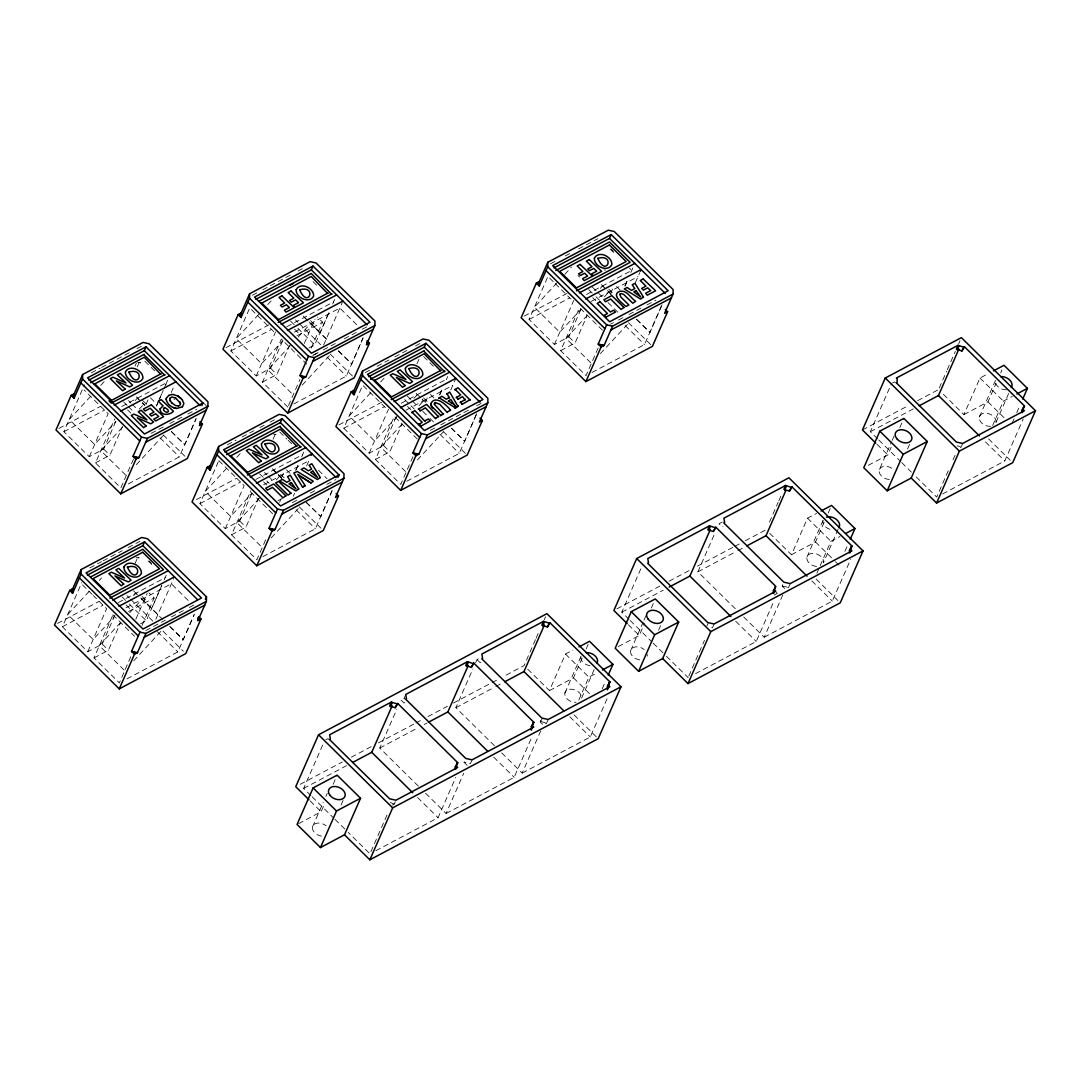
<?xml version="1.0" encoding="UTF-8"?>
<svg xmlns="http://www.w3.org/2000/svg" width="1090" height="1090" viewBox="0 0 1090 1090"><rect width="100%" height="100%" fill="white"/><g stroke="black" fill="none" stroke-linecap="round" stroke-linejoin="round"><path stroke-width="0.75" stroke-dasharray="5 3.75" d="M156.551 405.821L157.887 402.728M158.554 401.188L163.268 390.383M163.936 388.844L166.62 382.672L119.832 407.496M171.416 431.708L184.782 444.693L196.214 418.465M161.783 585.425L151.701 608.561L140.76 597.933M169.849 626.668L183.229 639.653L193.979 614.964M328.894 312.707L320.16 332.763L309.26 322.013M295.935 470.035L298.619 463.863M338.391 350.939L351.77 363.924L363.188 337.696M306.222 502.463L320.814 516.633L332.246 490.405M439.829 394.621L442.513 388.449M451.328 428.234L464.708 441.218L476.807 413.451M625.074 285.853L627.758 279.68M636.574 319.465L649.953 332.45L662.052 304.682M115.704 421.653L103.673 449.066L89.244 456.71L63.888 431.708L84.475 384.811M89.244 456.71L108.128 413.696L83.984 389.879M135.037 366.104L136.359 363.093M137.204 366.894L139.234 362.289M133.498 459.067L120.854 487.87L95.498 462.869L114.75 418.982M95.498 462.869L109.913 455.225L122.611 426.285M146.019 404.404L148.022 399.839M156.374 406.025L159.031 399.976M159.685 398.463L163.01 390.901M165.666 384.852L168.391 378.639M114.886 615.155L102.188 644.095L87.772 651.738L62.402 626.736L81.709 582.782M171.239 392.523L174.564 384.947M87.772 651.738L106.643 608.724L93.372 595.631M128.347 483.906L179.346 456.86L195.941 419.037M135.051 563.476L137.749 557.317M130.745 656.752L119.369 682.912L94.013 657.897L113.265 614.038M282.678 340.884L270.647 368.297L256.232 375.941L230.862 350.939L249.746 307.925L275.116 332.927M94.013 657.897L108.428 650.253L120.459 622.84M135.841 619.229L147.205 593.341M142.082 625.388L154.126 597.974L148.921 592.851M140.487 623.78L146.251 620.728L161.552 585.861M164.222 579.798L166.906 573.667M251.736 493.579L239.705 520.993L225.276 528.65L199.92 503.635L219.213 459.68M256.232 375.941L275.525 331.987M155.816 619.311L173.746 578.477M287.828 407.115L262.472 382.1L281.356 339.085L306.712 364.101M262.472 382.1L276.887 374.456L289.599 345.516M304.301 343.432L314.996 319.07M225.276 528.65L244.16 485.636L236.925 478.483M126.862 678.934L177.861 651.888L194.456 614.079M311.209 348.064L322.586 322.177L317.381 317.054M273.045 439.27L275.947 432.675M308.947 347.983L314.71 344.93L329.357 311.577M332.682 304.001L335.366 297.87M265.633 539.877L256.886 559.81L231.53 534.808L250.823 490.841M288.496 405.603L299.954 379.483M323.607 345.026L342.206 302.679M231.53 534.808L245.945 527.151L258.643 498.212M281.384 477.856L284.054 471.766M279.599 502.286L280.934 499.247M295.744 470.335L299.069 462.76M301.739 456.696L304.423 450.565M293.333 496.195L294.668 493.171M306.644 465.893L310.078 458.072M293.823 403.927L346.32 376.091L362.916 338.268M396.297 416.653L383.598 445.578L369.169 453.236L343.813 428.22L362.697 385.206L388.054 410.221M262.881 556.636L315.378 528.786L332 490.895M369.169 453.236L388.476 409.281M416.939 363.856L418.942 359.305M412.906 456.778L400.779 484.396L375.423 459.394L394.294 416.38L419.664 441.382M375.423 459.394L389.839 451.737L401.869 424.323M425.277 402.442L427.948 396.351M439.638 394.934L442.295 388.871M446.287 379.77L447.731 376.5M450.756 389.975L455.865 378.353M310.882 795.564L303.647 788.424L323.389 743.434M406.774 481.221L459.258 453.372L476.562 413.968M580.875 309.41L568.844 336.824L554.415 344.467L529.059 319.452L547.943 276.438L553.979 282.392M312.503 826.86L323.212 802.485M325.856 796.463L327.218 793.343M298.565 823.672L321.1 811.723L324.439 804.107M333.131 784.309L337.137 775.167M341.088 804.992L343.786 798.834M554.415 344.467L573.708 300.513M418.342 786.108L379.756 748.053L396.787 709.277M404.785 702.614L403.995 703.036L400.875 699.971L404.077 698.268L405.766 694.412M598.151 348.01L586.011 375.628L560.655 350.626L579.539 307.612L602.484 330.229M560.655 350.626L575.084 342.969L587.115 315.555M610.523 293.673L613.193 287.583M386.991 815.048L369.96 853.838L348.255 832.433M392.141 805.183L394.28 804.038L395.97 800.196M624.883 286.166L628.208 278.577M630.865 272.514L633.562 266.382M635.334 282.746L639.803 272.541M494.465 745.737L455.879 707.683L472.897 668.906M475.621 662.693L476.984 659.586L480.186 657.897M592.02 372.453L644.503 344.603L661.807 305.2M375.887 850.691L438.071 817.718L455.77 777.374M467.188 765.371L464.068 762.292L465.757 758.449M425.577 793.248L446.082 813.467L463.781 773.123M472.093 759.825L470.403 763.668L464.068 762.292M535.476 639.626L524.086 665.595L504.547 675.95M536.157 638.1L538.16 633.508M544.196 619.76L545.545 616.708M527.696 669.165L549.442 690.597L565.478 654.055L572.999 650.062M446.082 813.467L514.18 777.347L531.893 737.003M548.202 719.454L546.512 723.297L543.311 725L540.19 721.921L541.88 718.078M540.19 721.921L542.111 718.937M501.7 752.877L522.192 773.096L541.948 728.106M564.893 692.995L581.583 654.981M549.442 690.597L573.476 677.857L582.169 658.047M586.175 648.918L588.178 644.34M578.858 699.984L588.886 677.135L596.407 673.157M594.159 669.546L581.433 698.554A8.761 6.09 23.7 0 0 573.108 689.398A8.761 6.09 23.7 0 0 564.906 695.202A8.761 6.09 23.7 0 0 576.092 702.341M629.025 619.338L621.791 612.198L641.533 567.209M602.225 688.757L605.577 681.141M522.192 773.096L590.303 736.976L607.321 698.186M630.66 650.621L643.359 621.682M644.027 620.156L646.029 615.591M618.207 646.643L639.244 635.484L644.585 623.303M651.275 608.07L654.613 600.454M658.592 630.224L661.93 622.608M735.287 608.697L697.9 571.828L714.931 533.037M706.906 626.014L708.023 623.439M688.798 676.059L704.453 640.375M714.114 623.957L712.424 627.813L708.486 626.355M769.458 522.096L778.178 502.231M778.846 500.705L782.198 493.062M769.731 533.31L791.463 554.742L807.513 518.186L816.533 513.404M695.515 673.674L756.215 641.479L773.246 602.702M790.236 583.586L788.547 587.442L785.331 589.145L782.211 586.066L783.901 582.21M743.721 617.022L764.226 637.228L783.969 592.238M806.927 557.126L823.604 519.126M791.463 554.742L815.511 541.989L824.19 522.192M828.209 513.049L830.212 508.485M877.6 438.807L870.365 431.681L891.484 383.585M816.887 573.258L819.557 567.168M820.225 565.642L830.921 541.267L839.94 536.498M838.196 529.113L823.468 562.685A8.761 6.09 23.7 0 0 815.129 553.543A8.761 6.09 23.7 0 0 806.941 559.347A8.761 6.09 23.7 0 0 818.113 566.473M889.358 479.464A8.761 6.09 23.7 0 1 879.494 469.327L891.525 441.913M892.192 440.387L894.195 435.823M844.927 551.363L847.598 545.273M868.28 465.321L887.819 454.966L891.157 447.35M899.85 427.553L903.855 418.41M764.226 637.228L832.324 601.108L850.718 559.225M907.548 449.012L910.886 441.395M939.239 388.054L946.624 371.24M947.292 369.714L955.344 351.389M958.696 343.745L960.031 340.693M943.409 394.348L963.928 414.595L979.978 378.039L987.486 374.047M948.273 470.703L936.692 497.081L916.186 476.861M953.028 459.844L955.072 455.198M962.688 443.439L961.012 447.281L958.873 448.426M979.379 416.98L996.069 378.979M963.928 414.595L987.962 401.842L995.988 383.557M1000.675 372.903L1002.01 369.851M992.69 425.495L1003.386 401.12L1012.392 396.338M1008.645 393.531L995.279 423.983A8.761 6.09 23.7 0 0 989.052 413.778A8.761 6.09 23.7 0 0 979.297 418.615A8.761 6.09 23.7 0 0 990.578 426.326M1012.051 423.397L1014.054 418.832M1016.725 412.742L1020.063 405.126M942.605 493.947L1004.789 460.961L1023.183 419.064M90.633 396.324L69.256 419.473L94.626 444.475L116.003 421.326M100.77 385.356L104.136 381.704M135.133 400.616L137.381 398.191L141.019 401.719M122.243 427.484L100.866 450.633L126.222 475.635M139.125 409.213L143.621 404.336M258.739 314.342L236.244 338.704L261.6 363.706L282.978 340.571M267.745 304.587L272.241 299.723M136.345 464.681L164.481 434.229M290.349 345.503L267.84 369.864L293.196 394.88M298.224 336.974L310.596 323.58L328.703 341.442M89.162 591.352L67.784 614.501L93.141 639.503L114.518 616.368M99.285 580.398L101.534 577.959M302.203 385.124L330.325 354.672M226.666 468.25L205.288 491.399L230.658 516.415L252.035 493.266M236.803 457.296L240.168 453.644M133.648 595.658L135.896 593.219L139.547 596.761M120.677 622.444L99.299 645.593L124.655 670.595M129.683 612.703L142.054 599.296L157.791 614.569M259.393 498.198L236.898 522.573L262.254 547.575M276.274 479.927L279.653 476.276L282.065 478.66L278.277 474.845M370.559 392.85L349.181 415.985L374.551 441L397.046 416.639M380.696 381.881L386.31 375.791M133.661 660.853L161.797 630.402M271.26 537.833L298.265 508.594M413.928 398.368L417.306 394.703M402.169 424.01L380.792 447.159L406.148 472.161M419.037 405.739L423.547 400.861M556.936 282.855L534.427 307.216L559.783 332.232L581.161 309.083M564.811 274.326L571.555 267.023M417.402 459.98L443.276 431.967M600.29 288.373L602.538 285.934L606.19 289.477M587.401 315.242L566.023 338.391L591.393 363.392M604.282 296.971L608.792 292.093L611.204 294.477L607.403 290.662M600.386 353.651L627.39 324.411M91.274 372.889L100.13 368.188M101.602 367.412L131.113 351.757M137.013 348.637L141.441 346.279M252.349 295.254L256.777 292.91M262.676 289.776L292.188 274.121M298.088 271.001L302.516 268.644M58.942 428.411L100.321 406.461M63.888 431.708L104.381 410.221M225.916 347.642L268.767 324.915M230.862 350.939L271.356 329.466M286.806 326.728L333.595 301.903M294.518 332.109L339.835 308.061L357.956 325.924M297.025 335.734L322.586 322.177M151.101 433.37L163.8 426.721M169.808 423.547L181.798 417.17M187.793 413.996L196.799 409.227M313.743 354.904L318.076 352.615M312.789 355.504L317.285 353.119M323.28 349.931L335.284 343.568M344.276 338.799L356.28 332.436M362.275 329.248L366.771 326.864M550.532 263.78L556.445 260.646M565.288 255.946L572.672 252.035M578.572 248.902L597.756 238.737M227.306 444.829L236.162 440.128M242.062 436.995L253.861 430.741M259.761 427.607L264.189 425.264M270.088 422.13L274.517 419.786M365.3 372.548L371.2 369.415M377.099 366.281L388.898 360.027M394.798 356.893L409.554 349.059M415.467 345.939L419.882 343.582M524.099 316.168L566.964 293.442M529.059 319.452L569.552 297.979M196.445 499.561L236.353 478.401M338.867 424.937L381.718 402.21M586.461 294.477L631.791 270.429L629.366 268.045M199.92 503.635L240.413 482.161M343.813 428.22L384.307 406.747M255.864 479.423L302.652 454.612M591.243 301.399L638.031 276.588M89.789 567.917L101.588 561.663M103.073 560.873L122.243 550.709M128.157 547.575L139.956 541.321M401.215 403.232L446.546 379.197M263.562 484.805L308.892 460.77M405.998 410.167L452.786 385.356M610.495 324.193L613.384 322.654M278.005 500.678L282.324 498.389M618.466 320.051L622.976 317.653M628.971 314.479L640.975 308.116M646.97 304.928L655.962 300.159M57.457 623.439L98.836 601.503M292.338 502.64L296.834 500.242M310.337 493.089L317.83 489.11M326.837 484.342L335.829 479.559M430.237 430.4L434.733 428.016M440.728 424.841L470.717 408.927M476.725 405.739L481.221 403.355M62.402 626.736L102.896 605.263M118.347 602.525L165.135 577.7M125.977 607.825L171.307 583.79L189.415 601.653M128.566 611.531L154.126 597.974M145.828 630.51L165.326 620.169M171.321 616.981L183.311 610.618M189.319 607.443L196.813 603.465M892.547 383.012L894.686 381.881L895.462 382.644M862.462 429.951L908.719 405.412M917.685 400.657L938.572 389.58M870.365 431.681L913.297 408.9M722.22 522.028L719.019 523.731L722.139 526.811L722.943 526.388M325.828 739.769L327.954 738.639L328.744 739.401M480.908 662.243L480.104 662.666L476.984 659.586M616.858 608.888L660.145 585.93M669.096 581.188L689.997 570.097M697.45 566.146L733.27 547.153M734.769 546.349L739.252 543.978M745.219 540.817L766.106 529.726M621.791 612.198L663.238 590.208M697.9 571.828L736.39 551.404M737.875 550.627L745.274 546.703M300.241 784.323L342.301 762.005M351.321 757.223L372.344 746.064M378.366 742.889L414.418 723.76M415.917 722.956L421.925 719.781M427.934 716.593L447.459 706.225M453.467 703.036L498.539 679.138M303.647 788.424L346.579 765.657M379.756 748.053L418.247 727.643M424.173 724.496L427.13 722.929M455.879 707.683L494.369 687.272M495.841 686.482L503.253 682.558M782.211 586.066L788.547 587.442M774.118 595.086L777.32 593.382L774.2 590.317M604.051 269.993L605.631 269.993M957.061 445.824L960.222 446.519M137.64 362.316L140.61 362.97L140.024 362.384M271.315 433.289L276.642 434.896M136.168 557.358L139.125 557.998L138.539 557.426M540.994 721.498L546.512 723.297M390.343 802.581L394.28 804.038M173.855 399.049L174.836 399.526M304.355 317.422L328.758 341.238M273.413 470.117L277.051 473.659M142.245 402.905L144.67 405.262M979.978 378.039L1003.386 401.12M987.962 401.842L1004.353 418.001M988.548 438.861L1010.28 460.307M985.496 441.927L1004.789 460.961M878.812 439.992L900.517 461.411M901.716 462.596L911.363 472.106M876.946 444.243L887.819 454.966M611.081 248.97L613.466 251.327M610.046 248.997L614.883 253.752M616.613 286.588L620.769 290.703M608.765 289.177L613.956 294.314M601.394 284.558L606.244 289.341M607.457 290.54L611.081 294.123M636.628 319.316L649.953 332.45M592.442 287.188L602.048 296.657M608.043 302.57L618.834 313.212M628.426 322.681L651.221 345.149M577.904 275.429L579.635 277.132M588.75 289.627L594.786 295.581M595.998 296.766L599.623 300.35M625.183 325.556L644.503 344.603M592.728 297.679L595.862 300.758M807.513 518.186L830.921 541.267M555.192 283.591L570.888 299.069M815.511 541.989L834.231 560.464M835.403 561.609L838.919 565.07M816.083 579.022L837.815 600.454M568.844 336.824L575.084 342.969M811.832 580.888L832.324 601.108M735.709 621.273L756.215 641.479M423.601 356.566L435.673 368.475M430.332 394.335L435.523 399.471M313.075 281.656L317.899 286.425M423.519 397.945L428.724 403.082M416.148 393.327L420.999 398.109M451.383 428.084L464.708 441.218M407.21 395.956L410.807 399.512M412.006 400.698L418.001 406.611M422.797 411.339L428.792 417.252M429.991 418.437L433.588 421.98M443.18 431.449L465.975 453.917M630.224 620.523L651.929 641.928M653.142 643.114L665.2 655.008M666.399 656.194L688.117 677.599M404.717 399.58L414.377 409.118M439.938 434.324L459.258 453.372M407.496 406.447L411.652 410.548M628.371 624.761L639.244 635.484M310.568 320.664L315.773 325.787M303.211 316.046L308.048 320.814M338.445 350.789L351.77 363.924M295.458 319.861L297.856 322.218M299.055 323.403L320.637 344.699M330.243 354.155L353.024 376.622M290.567 321.1L296.603 327.055M297.815 328.253L314.71 344.93M327 357.03L346.32 376.091M294.545 329.153L299.75 334.289M383.598 445.578L389.839 451.737M565.478 654.055L588.886 677.135M270.647 368.297L276.887 374.456M573.476 677.857L591.025 695.161M574.048 714.876L596.993 737.508M569.798 716.757L590.303 736.976M279.708 431.981L286.956 439.12M288.155 440.319L292.992 445.088M318.553 470.294L327.014 478.633M286.438 469.749L291.63 474.872M280.661 474.382L284.831 478.496M272.255 468.741L277.105 473.523M278.318 474.709L281.956 478.292M306.29 502.299L320.814 516.633M203.871 403.3L206.283 405.671M264.516 472.556L266.914 474.927M268.113 476.098L274.108 482.025M299.287 506.85L320.882 528.146M259.624 473.809L265.66 479.764M266.859 480.949L269.284 483.333M296.044 509.739L315.378 528.786M144.888 361.24L155.747 371.949M263.603 481.862L266.723 484.941M218.804 460.62L235.713 477.297M250.4 491.781L274.557 515.611M150.406 397.809L155.597 402.946M142.545 400.398L146.714 404.499M136.223 396.801L141.073 401.583M142.286 402.782L144.711 405.167M171.471 431.558L184.782 444.693M493.688 757.128L514.18 777.347M128.484 400.616L130.882 402.987M132.081 404.172L138.076 410.085M163.255 434.924L184.85 456.206M123.592 401.869L127.203 405.439M128.416 406.638L134.452 412.592M160.012 437.798L179.346 456.86M127.571 409.922L130.691 413.001M239.705 520.993L245.945 527.151M404.077 698.268L404.853 699.031M103.673 449.066L109.913 455.225M417.565 797.499L438.071 817.718M149.221 560.969L151.619 563.339M148.226 561.037L153.063 565.792M142.109 596.462L147.314 601.585M133.484 590.835L139.588 596.611M140.801 597.811L162.642 619.338M169.904 626.505L183.229 639.653M126.999 595.658L129.397 598.015M130.596 599.2L153.377 621.682M162.982 631.137L183.365 651.248M122.107 596.898L128.143 602.865M129.342 604.051L146.251 620.728M157.328 631.641L177.861 651.888M126.086 604.964L131.291 610.087M312.081 796.749L333.785 818.168M334.998 819.353L347.056 831.248M310.228 801L321.1 811.723M82.499 584.908L92.16 594.432M112.815 614.815L134.547 636.247M102.188 644.095L108.428 650.253M589.99 665.718A8.761 6.09 23.7 0 1 580.929 656.439M321.564 836.125A8.761 6.09 23.7 0 1 312.762 826.097A8.761 6.09 23.7 0 1 326.128 825.839M829.844 529.331A8.761 6.09 23.7 0 1 822.964 520.584M639.721 659.9A8.761 6.09 23.7 0 1 630.906 649.872A8.761 6.09 23.7 0 1 644.272 649.613M647.269 654.531A8.761 6.09 23.7 0 1 647.201 656.18M879.494 469.327A8.761 6.09 23.7 0 1 893.664 469.831M1006.629 389.77A8.761 6.09 23.7 0 1 995.429 380.424M424.596 401.788L422.171 399.431L424.637 401.692"/><path stroke-width="1.5" d="M73.52 397.659L73.589 394.076M74.188 393.762L71.191 395.357L74.106 398.231L74.188 393.762L82.636 374.524L143.131 342.437L149.058 343.732L207.972 401.829L207.89 406.298L199.443 425.536L202.454 423.942L200.11 421.639L200.042 425.223M72.035 592.688L72.104 589.104M72.703 588.791L69.706 590.385L72.621 593.273L72.703 588.791L81.151 569.552L141.645 537.465L147.572 538.76L206.487 596.857L206.405 601.339L197.958 620.578L200.969 618.984L198.625 616.668M74.106 398.231L82.554 379.007L82.636 374.524M72.621 593.273L81.069 574.035L81.151 569.552M197.958 620.578L198.012 617.594M198.557 620.251L198.598 617.867M209.553 469.599L209.621 466.016M210.22 465.689L207.223 467.283L210.138 470.171L210.22 465.689L218.668 446.45L279.163 414.364L285.09 415.658L344.004 473.755L343.922 478.238L335.475 497.476L338.486 495.882L336.142 493.579M210.138 470.171L218.586 450.933L218.668 446.45M240.509 316.89L240.563 313.307M241.162 312.993L238.165 314.588L241.081 317.476L241.162 312.993L249.61 293.755L310.105 261.668L316.032 262.963L374.946 321.06L374.865 325.542L366.417 344.781L369.428 343.187L367.085 340.87L367.017 344.454M241.081 317.476L249.528 298.238L249.61 293.755M353.446 394.185L353.514 390.602M354.114 390.288L351.103 391.869L354.032 394.757L354.114 390.288L362.561 371.05L423.056 338.963L428.983 340.257L487.884 398.354L487.816 402.823L479.368 422.062L482.366 420.468L480.036 418.165M354.032 394.757L362.48 375.519L362.561 371.05M455.211 769.363L455.252 766.965L457.745 762.7L397.673 703.445L395.18 707.723L389.648 705.911L391.337 702.069L396.869 703.868M455.756 769.268L456.942 763.123M538.692 285.416L538.76 281.833M531.307 730.177L531.375 726.594L533.868 722.329L473.782 663.074L471.289 667.339L465.771 665.54L467.46 661.698L472.978 663.497M539.359 281.52L536.348 283.114L539.278 285.989L539.359 281.52L547.807 262.281L608.288 230.194L614.229 231.489L673.13 289.586L673.061 294.055L664.614 313.293L667.611 311.699L665.268 309.397M531.879 728.897L533.065 722.752M539.278 285.989L547.725 266.75L547.807 262.281M607.43 689.807L607.484 686.223L609.978 681.958L549.891 622.703L547.412 626.968L541.88 625.169L543.569 621.327L549.101 623.126M607.988 688.526L609.174 682.381M773.355 593.124L773.409 590.739L775.889 586.461L715.817 527.206L713.323 531.484L707.792 529.686L709.481 525.83L715.013 527.642M773.9 593.042L775.099 586.883M849.478 552.753L849.519 550.368L852.012 546.09L791.926 486.835L789.433 491.113L783.914 489.315L785.604 485.459L791.122 487.271M850.023 552.671L851.208 546.512M1021.943 412.606L1021.984 410.208L1024.477 405.943L964.391 346.688L961.898 350.966L956.38 349.154L958.069 345.312L963.587 347.111M1022.488 412.51L1023.674 406.366M166.198 399.471L166.32 398.259M169.767 398.409L169.713 399.826M447.309 412.51L439.76 404.308L435.183 402.523L434.76 404.785L443.385 414.268M180.477 403.886L179.932 405.153M430.741 404.049C435.033 393.885 446.845 405.385 450.443 410.044L450.197 410.589M166.307 398.286L168.841 395.357M71.191 395.357L55.985 429.978L120.745 493.852L187.248 458.577L202.454 423.942M94.312 384.116L144.221 357.234L160.761 374.32M111.085 400.657L160.993 373.775M88.849 380.097L144.33 350.667L146.019 346.811L202.985 402.987L201.854 405.548M144.03 354.781L164.713 375.178M69.706 590.385L54.5 625.02L119.26 688.88L185.763 653.605L200.969 618.984M120.745 493.852L135.95 459.217L133.021 456.329L141.468 437.104L82.554 379.007M135.95 459.217L138.948 457.623L147.395 438.384L207.89 406.298M238.165 314.588L222.959 349.209L287.719 413.083L354.223 377.808L369.428 343.187M87.364 575.125L142.858 545.695L144.548 541.853L201.5 598.015L143.008 629.039L86.055 572.877L144.548 541.853M261.287 303.347L311.195 276.465L327.736 293.551M207.223 467.283L192.017 501.918L256.777 565.778L323.28 530.517L338.486 495.882M119.26 688.88L134.465 654.259L131.536 651.37L139.983 632.132L81.069 574.035M278.059 319.901L327.967 293.006M134.465 654.259L137.463 652.665L145.91 633.426L206.405 601.339M255.823 299.328L311.318 269.898L313.007 266.055L369.96 322.218L311.468 353.242L254.515 297.066L313.007 266.055M230.344 456.056L280.253 429.16L296.793 446.246M247.117 472.597L297.025 445.715M331.687 294.409L311.25 273.481L259.038 301.194M287.719 413.083L302.925 378.462L299.995 375.573L308.443 356.335L249.528 298.238M224.881 452.023L280.362 422.593L282.051 418.751L339.017 474.927L337.886 477.488M280.062 426.721L300.745 447.104M205.356 599.418L206.487 596.857M302.925 378.462L305.922 376.868L314.37 357.629L374.865 325.542M256.777 565.778L271.982 531.157L269.053 528.269L277.5 509.03L218.586 450.933M271.982 531.157L274.98 529.563L283.427 510.324L343.922 478.238M311.263 455.375L311.972 453.767L256.477 483.197M351.103 391.869L335.911 426.503L400.67 490.377L467.174 455.102L482.366 420.468M374.238 380.642L424.146 353.76L440.687 370.832M391.01 397.182L440.919 370.3M368.774 376.622L424.255 347.179L425.945 343.336L482.911 399.512L424.419 430.536L367.466 374.361L425.945 343.336M423.956 351.307L444.638 371.704M411.707 412.674L414.854 410.589L424.909 421.285M418.383 409.145L426.572 404.376L438.507 416.789M419.991 411.08L425.373 407.81L435.564 418.737M418.751 424.541L422.225 422.28L411.938 412.143M420.59 426.367L430.264 420.822L428.411 419.01L425.141 420.74M430.782 404.976L430.986 403.504M431.109 405.957L431.027 404.431M431.749 407.006L431.354 405.425M434.161 404.39L434.542 403.096M400.67 490.377L415.876 455.743L412.947 452.854L421.394 433.616L362.48 375.519M432.703 408.096L431.981 406.461M438.793 398.313L441.872 396.269L446.273 399.199L449.543 397.428M415.876 455.743L418.873 454.149L427.321 434.91L487.816 402.823M446.791 394.062L449.748 392.087L457.991 406.447M440.524 415.794L443.63 413.737M449.312 397.973L447.036 393.531M448.317 401.188L450.824 399.444L455.239 406.284M454.789 389.825L457.936 387.74L470.131 400.084M451.805 403.559L448.549 400.643M456.219 397.7L460.716 394.893L455.02 389.294M457.936 399.39L462.433 396.596L465.198 399.907M455.102 408.355L458.222 405.943M460.184 402.564L465.43 399.362M461.806 404.499L470.362 399.553M344.508 834.804L320.46 847.557L297.052 824.462L313.103 787.92L337.137 775.167L360.545 798.248L344.508 834.804L369.864 859.806L598.206 738.693L621.014 686.755L546.88 613.656L318.539 734.769L295.731 786.707L309.015 799.801M536.348 283.114L521.156 317.735L585.916 381.609L652.419 346.334L667.611 311.699M320.46 847.557L336.51 811.001L360.545 798.248M390.438 706.688L392.128 702.832M352.492 762.523L371.744 752.304L392.182 705.761M397.673 703.445L395.18 707.723M554.02 267.854L609.501 238.424L611.19 234.568L668.156 290.744L609.664 321.768L552.698 265.592L611.19 234.568M369.864 859.806L392.659 807.867L621.014 686.755M585.916 381.609L601.108 346.974L598.192 344.086L606.639 324.847L547.725 266.75M601.108 346.974L604.119 345.38L612.566 326.142L673.061 294.055M466.547 666.317L468.237 662.461M640.389 271.192L641.097 269.584L585.616 299.014M428.615 722.139L447.854 711.933L468.291 665.391M473.782 663.074L471.289 667.339M456.628 765.262L457.745 762.7M542.656 625.946L544.346 622.09M504.725 681.768L523.977 671.563L544.4 625.02M549.891 622.703L547.412 626.968M533.868 722.329L531.375 726.594M662.652 658.564L638.617 671.317L615.196 648.237L631.246 611.681L655.281 598.928L678.688 622.022L662.652 658.564L688.008 683.58L840.24 602.838L863.035 550.886L788.915 477.788L636.683 558.53L613.874 610.482L627.159 623.575M608.247 675.051L612.934 664.382L589.527 641.302L579.008 646.874M609.978 681.958L607.484 686.223M638.617 671.317L654.654 634.762L678.688 622.022M708.582 530.448L710.271 526.606M669.165 587.074L689.888 576.079L710.326 529.536M715.817 527.206L713.323 531.484M688.008 683.58L710.803 631.641L863.035 550.886M784.691 490.078L786.38 486.235M746.759 545.913L766.011 535.708L785.754 490.718M791.926 486.835L789.433 491.113M911.226 478.047L887.192 490.8L863.784 467.705L879.821 431.163L903.855 418.41L927.277 441.491L911.226 478.047L936.582 503.049L1012.705 462.678L1035.5 410.739L961.38 337.641L885.257 378.012L862.462 429.951L875.747 443.058M850.282 539.182L854.955 528.527L831.547 505.433L821.029 511.019M852.012 546.09L849.519 550.368M887.192 490.8L903.228 454.244L927.277 441.491M957.156 349.931L958.846 346.075M919.224 405.766L938.463 395.547L958.9 349.004M964.391 346.688L961.898 350.966M936.582 503.049L959.391 451.11L1035.5 410.739M1022.747 399.035L1027.42 388.367L1004.013 365.286L993.494 370.859M1023.347 408.505L1024.477 405.943M169.754 398.45L171.675 397.032L175.531 397.959M182.452 406.802L183.883 403.504L182.194 399.635M182.466 406.761L176.689 408.478M447.54 411.979L450.443 410.044M455.348 407.824L458.236 405.916M435.796 418.192L438.739 416.244M146.019 346.811L87.541 377.835L144.493 434.011L202.985 402.987M90.593 382.713L144.275 354.25M290.131 285.09L293.115 283.509M164.944 374.633L111.275 403.109L108.973 400.848M114.205 405.099L169.699 375.669M278.222 322.381L331.932 293.878M281.179 324.343L336.674 294.899M120.445 411.257L175.94 381.827M287.419 330.488L342.914 301.058M145.706 442.24L206.201 410.153M312.68 361.471L373.175 329.384M555.764 270.47L609.446 242.007L630.115 262.39L576.433 290.866M282.051 418.751L223.573 449.775L280.525 505.951L339.017 474.927M226.625 454.653L280.307 426.176M370.518 379.238L424.201 350.762M579.376 292.856L634.857 263.426M247.307 475.049L300.976 446.573M391.187 399.635L444.87 371.159M250.237 477.038L305.731 447.608M394.13 401.624L449.625 372.194M400.371 407.783L455.865 378.353M90.606 576.964L142.79 549.278L163.473 569.675L109.79 598.138M302.529 487.067L305.186 485.649L297.788 474.368L310.895 482.979L313.307 481.249L297.325 471.493L293.823 473.006L302.516 487.107L305.173 485.69M610.877 329.998L671.372 297.911M112.72 600.14L168.214 570.71M281.738 514.167L342.233 482.08M425.631 438.766L486.126 406.679M118.96 606.285L174.454 576.855M144.221 637.269L204.716 605.182M958.069 345.312L896.375 378.026L897.152 378.802L897.084 382.386L896.293 382.808L956.366 442.063L962.688 443.439L1024.382 410.712L1023.605 409.949M709.481 525.83L647.787 558.557L648.509 562.903L647.705 563.339L707.792 622.581L714.114 623.957L775.808 591.243L775.031 590.467M785.604 485.459L723.91 518.186L724.632 522.532L723.828 522.968L783.901 582.21L790.236 583.586L851.93 550.872L851.14 550.096M391.337 702.069L329.643 734.783L330.365 739.143L329.562 739.565L389.648 798.82L395.97 800.196L457.664 767.469L456.887 766.706M467.46 661.698L405.766 694.412L406.475 698.772L405.684 699.194L465.757 758.449L472.093 759.825L533.787 727.098L532.996 726.335M543.569 621.327L481.875 654.041L482.598 658.401L481.794 658.823L541.88 718.078L548.202 719.454L609.896 686.727L609.119 685.964M1016.902 393.953L1027.42 388.367M1021.984 410.208L1022.788 409.786M845.949 533.31L854.955 528.527M602.416 669.969L612.934 664.382M773.409 590.739L774.2 590.317M455.252 766.965L456.056 766.543M168.827 395.397L171.798 394.498M178.392 405.943L179.291 405.589M178.419 405.902L175.517 405.562L171.757 402.864M171.784 394.539L173.378 394.512M173.364 394.539L178.106 396.133L182.18 399.662M166.211 399.431C167.042 404.308 171.961 407.878 176.703 408.437M606.639 324.847L612.566 326.142M598.192 344.086L604.119 345.38M598.778 344.672L603.519 345.707M308.443 356.335L314.37 357.629M299.995 375.573L305.922 376.868M300.581 376.145L305.323 377.181M421.394 433.616L427.321 434.91M412.947 452.854L418.873 454.149M413.532 453.44L418.274 454.462M141.468 437.104L147.395 438.384M133.021 456.329L138.948 457.623M133.607 456.914L138.348 457.95M277.5 509.03L283.427 510.324M269.053 528.269L274.98 529.563M269.639 528.841L274.38 529.876M139.983 632.132L145.91 633.426M131.536 651.37L137.463 652.665M132.122 651.943L136.863 652.978M173.528 407.633L175.109 408.164M439.038 397.768L455.334 407.864M302.134 477.461L310.909 482.938M175.544 397.918L180.381 403.218M178.106 396.133L180.995 398.354M452.037 403.014L455.457 405.78M938.463 395.547L979.474 435.986M885.257 378.012L959.391 451.11M879.821 431.163L903.228 454.244M609.501 238.424L665.254 293.401M546.035 270.606L604.95 328.703M766.011 535.708L807.009 576.133M689.888 576.079L730.886 616.504M424.255 347.179L480.009 402.169M636.683 558.53L710.803 631.641M456.451 397.155L458.168 398.858M311.318 269.898L367.071 324.875M432.948 407.551L440.755 415.249M631.246 611.681L654.654 634.762M374.469 380.097L391.242 396.651M418.982 424.01L420.835 425.822M360.79 379.375L419.705 437.471M261.518 302.816L278.277 319.397M247.839 302.08L306.753 360.177M280.362 422.593L336.115 477.584M523.977 671.563L563.775 710.803M144.33 350.667L200.083 405.644M230.576 455.511L247.348 472.065M216.896 454.789L275.811 512.886M447.854 711.933L487.652 751.187M94.544 383.585L111.316 400.125M80.864 382.849L139.779 440.946M371.744 752.304L412.742 792.743M142.858 545.695L197.399 599.486M318.539 734.769L392.659 807.867M313.103 787.92L336.51 811.001M79.379 577.877L138.294 635.974M171.73 402.905L169.727 399.785M460.416 402.033L462.037 403.968M418.615 408.6L420.236 410.535M179.673 401.651L180.123 402.428M169.986 400.575L170.435 401.365M180.395 403.177L180.45 403.927M586.284 652.651A8.761 6.09 23.7 0 1 595.344 656.166A8.761 6.09 23.7 0 1 596.83 663.442M826.37 517.164A8.761 6.09 23.7 0 1 836.589 519.562A8.761 6.09 23.7 0 1 838.864 527.587M1000.77 376.636A8.761 6.09 23.7 0 1 1009.844 380.151A8.761 6.09 23.7 0 1 1011.329 387.441M125.445 371.922C124.873 379.947 138.743 386.514 142.899 378.366C143.471 370.341 129.601 363.774 125.445 371.922M123.96 566.95C123.402 574.975 137.272 581.556 141.414 573.394C141.986 565.369 128.116 558.802 123.96 566.95M261.477 443.862C260.905 451.873 274.775 458.454 278.931 450.293C279.503 442.281 265.633 435.7 261.477 443.862M296.18 289.668C295.622 297.679 309.492 304.26 313.634 296.099C314.22 288.087 300.336 281.506 296.18 289.668M405.371 368.447C404.799 376.459 418.669 383.04 422.825 374.878C423.397 366.867 409.527 360.286 405.371 368.447M594.377 258.18C593.805 266.205 607.675 272.786 611.831 264.625C612.403 256.6 598.519 250.032 594.377 258.18M160.053 408.927C160.175 415.998 169.781 415.522 173.446 411.243L161.17 399.635L158.254 401.175L163.05 405.902L160.053 408.927M128.906 372.085C137.667 392.073 146.741 367.03 128.906 372.085M127.421 567.113C136.182 587.101 145.256 562.058 127.421 567.113M264.938 444.012C273.699 463.999 282.773 438.97 264.938 444.012M299.641 289.817C308.416 309.805 317.476 284.776 299.641 289.817M408.832 368.611C417.593 388.599 426.667 363.556 408.832 368.611M597.824 258.344C606.599 278.332 615.659 253.289 597.824 258.344M619.788 294.327L620.905 297.12L628.875 304.968L626.001 306.494C622.935 303.878 610.659 294.804 619.706 291.357C626.845 289.736 630.633 298.047 635.674 301.276L632.786 303.211L623.684 294.45L621.3 293.578L619.788 294.327M163.786 408.341L163.459 410.099C167.138 414.718 171.811 411.094 164.767 407.592L163.786 408.341M125.186 389.021L122.666 390.779L110.308 378.598L112.938 377.208L126.031 382.999L117.366 374.851L120.213 373.352L132.571 385.124L129.86 386.923L116.398 380.887L125.186 389.021M146.128 425.918L143.608 427.675L131.25 415.494L133.879 414.105L146.973 419.895L138.307 411.761L141.155 410.249L153.513 422.021L150.788 423.833L137.326 417.783L146.128 425.918M261.219 460.961L258.698 462.719L246.34 450.538L248.97 449.148L262.063 454.925L253.398 446.791L256.245 445.279L268.603 457.051L265.892 458.863L252.43 452.813L261.219 460.961M405.112 385.547L402.592 387.304L390.234 375.123L392.863 373.734L405.957 379.511L397.291 371.377L400.139 369.878L412.497 381.636L409.786 383.448L396.324 377.399L405.112 385.547M123.701 584.049L121.181 585.807L108.837 573.626L111.453 572.236L124.546 578.027L115.894 569.893L118.728 568.381L131.086 580.153L128.375 581.965L114.913 575.915L123.701 584.049M298.742 489.029L295.853 490.95L279.544 480.894L282.378 479.382L286.793 482.284L290.049 480.554L287.542 476.643L290.253 475.213L298.742 489.029M320.324 477.584L317.435 479.491L301.126 469.436L303.974 467.937L308.388 470.826L311.645 469.109L309.124 465.198L311.835 463.754L320.324 477.584M643.481 297.148L640.593 299.055L624.27 289L627.118 287.501L631.532 290.39L634.789 288.659L632.268 284.762L634.993 283.318L643.481 297.148M285.893 495.841L282.95 497.789L272.527 487.407L267.391 490.132L265.769 488.197L273.726 483.974L285.893 495.841M290.948 493.171L287.992 495.105L275.661 482.952L278.59 481.399L290.948 493.171M623.984 307.475L621.041 309.424L610.618 299.041L605.481 301.767L603.86 299.832L611.817 295.608L623.984 307.475M281.915 295.88L278.999 297.42L284.694 303.034L280.43 305.295L282.147 306.985L286.411 304.737L289.409 307.503L284.395 310.159L286.016 312.108L294.341 307.693L281.915 295.88M291.044 291.044L288.128 292.583L293.823 298.183L289.559 300.445L291.289 302.148L295.54 299.886L298.551 302.666L293.523 305.323L295.145 307.257L303.47 302.843L291.044 291.044M151.36 404.84L143.417 409.05L145.024 410.984L150.216 408.246L153.99 412.061L149.725 414.323L151.456 416.026L155.707 413.764L158.718 416.53L153.785 419.146L155.625 420.972L163.636 416.721L151.36 404.84M609.392 244.991L559.715 271.328L576.487 287.883L626.164 261.532L609.392 244.991M580.112 264.407L577.196 265.946L582.878 271.56L578.613 273.808L580.343 275.511L584.594 273.249L587.605 276.029L582.591 278.686L584.213 280.62L592.524 276.206L580.112 264.407M589.24 259.556L586.325 261.109L592.006 266.709L587.755 268.971L589.472 270.674L593.737 268.413L596.734 271.178L591.72 273.849L593.341 275.784L601.666 271.369L589.24 259.556M600.1 301.821L597.184 303.374L607.471 313.525L604.228 315.242L606.081 317.054L615.496 312.053L613.656 310.241L610.386 311.972L600.1 301.821M643.182 278.972L640.266 280.525L645.948 286.125L641.697 288.387L643.413 290.09L647.678 287.828L650.676 290.594L645.662 293.264L647.283 295.199L655.608 290.785L643.182 278.972M142.736 552.262L93.059 578.613L109.845 595.154L159.508 568.803L142.736 552.262M636.069 290.676L633.794 291.875L640.716 296.971L636.069 290.676M291.33 482.557L289.054 483.769L295.976 488.865L291.33 482.557M312.925 471.112L310.65 472.311L317.572 477.42L312.925 471.112M329.984 795.346A8.761 6.09 23.7 0 0 344.454 797.308A8.761 6.09 23.7 0 0 336.033 786.585A8.761 6.09 23.7 0 0 329.984 795.346M648.128 619.106A8.761 6.09 23.7 0 0 662.597 621.082A8.761 6.09 23.7 0 0 654.177 610.359A8.761 6.09 23.7 0 0 648.128 619.106M897.397 439.365A8.761 6.09 23.7 0 0 911.553 439.869A8.761 6.09 23.7 0 0 901.689 429.732A8.761 6.09 23.7 0 0 897.397 439.365"/></g></svg>
